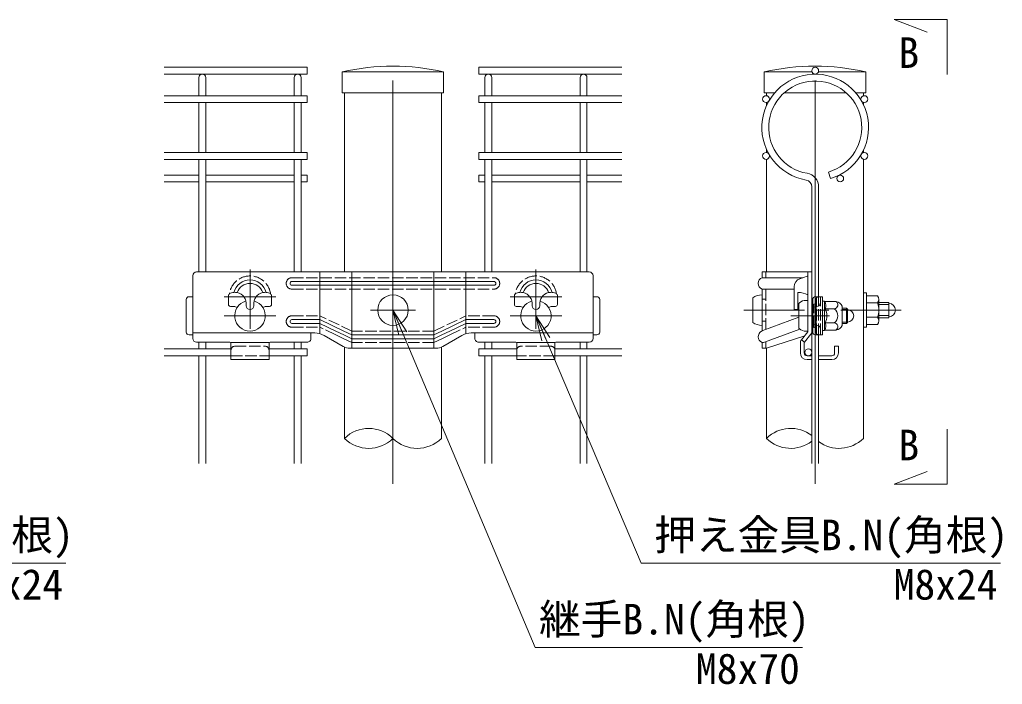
# Model space of a CAD drawing. Units: millimetres, scale not verified. Extents: x -4200 to 4200, y -2970 to 2970.
# Drawn here: x 1153 to 2700, y 599 to 1645 of the extents above; entities that cross this region are included whole.
import ezdxf
from ezdxf.enums import TextEntityAlignment as Align

# ---------------------------------------------------------------- set-up
doc = ezdxf.new("R2010")
doc.units = ezdxf.units.MM
doc.header["$LTSCALE"] = 20
doc.linetypes.add('DASHED', pattern=[7.5, 6, -1.5])
doc.linetypes.add('USER1', pattern=[50.8, 31.75, -6.35, 6.35, -6.35])
for name, color, linetype, lineweight in [('0-1_D-STR1', 1, 'Continuous', 18), ('0-2_D-BMK', 2, 'USER1', 13), ('0-3_D-STR-DIM', 7, 'Continuous', 9), ('0-4_D-STR2', 7, 'Continuous', 9), ('0-8_D-STR3', 3, 'Continuous', 13), ('0-9_D-STR-TXT', 7, 'Continuous', 9), ('0-C_0', 7, 'Continuous', 9)]:
    doc.layers.add(name, color=color, linetype=linetype, lineweight=lineweight)
doc.styles.add('ＭＳ ゴシック', font='')
doc.styles.get('ＭＳ ゴシック').set_extended_font_data('MS Gothic')

# ---------------------------------------------------------------- blocks, each defined once
blk = doc.blocks.new('U35')
at = {"layer": '0-2_D-BMK'}
for p, q in [((-1500, -195.8), (-1500, 426)), ((0, 485.9), (0, -485.9)), ((1500, -195.8), (1500, 426)), ((-1770.5, 140), (-1229.5, 140)), ((1229.5, 140), (1770.5, 140)), ((236.5, 0), (-236.5, 0)), ((-1770.5, -60), (-1229.5, -60)), ((1229.5, -60), (1770.5, -60))]:
    blk.add_line(p, q, dxfattribs=at)
at = {"layer": '0-8_D-STR3'}
for p, q in [((-2100, 360), (-2100, -297.3)), ((-2060, 400), (2060, 400)), ((-766.3, 400), (-766.3, -247)), ((-430, 400), (-430, -400)), ((430, 400), (430, -400)), ((766.3, 400), (766.3, -247)), ((2100, 360), (2100, -297.3)), ((-1060, 300), (1060, 300)), ((-1060, 260), (1060, 260)), ((-2169, 110), (-2169, -230)), ((-2100, 140), (-2139, 140)), ((-1726, 58), (-1726, 160)), ((-1274, 58), (-1274, 160)), ((1274, 58), (1274, 160)), ((1726, 58), (1726, 160)), ((2100, 140), (2139, 140)), ((2169, 110), (2169, -230)), ((-1706, 38), (-1670, 38)), ((-1540, 46), (-1540, 55.4)), ((-1460, 46), (-1460, 55.4)), ((-1294, 38), (-1330, 38)), ((1294, 38), (1330, 38)), ((1460, 46), (1460, 55.4)), ((1540, 46), (1540, 55.4)), ((1706, 38), (1670, 38)), ((-1060, -100), (-766.3, -100)), ((1060, -100), (766.3, -100)), ((-1060, -140), (-766.3, -140)), ((1060, -140), (766.3, -140)), ((-2139, -260), (-2100, -260)), ((-821.3, -239.3), (-2100, -239.3)), ((-860, -239.3), (-860, -297.3)), ((-522.5, -381.2), (-721.1, -266.2)), ((430, -260), (-430, -260)), ((430, -300), (-430, -300)), ((522.5, -381.2), (721.1, -266.2)), ((821.3, -239.3), (2100, -239.3)), ((860, -239.3), (860, -297.3)), ((2139, -260), (2100, -260)), ((-1710, -337.3), (-2060, -337.3)), ((-1300, -340), (-1700, -340)), ((-1700, -416.4), (-1700, -347.3)), ((-1300, -416.4), (-1300, -347.3)), ((-1290, -337.3), (-900, -337.3)), ((452.4, -400), (-452.4, -400)), ((1290, -337.3), (900, -337.3)), ((1700, -340), (1300, -340)), ((1300, -416.4), (1300, -347.3)), ((1700, -416.4), (1700, -347.3)), ((1710, -337.3), (2060, -337.3)), ((-1700, -520), (-1700, -416.4)), ((-1300, -416.4), (-1300, -520)), ((1300, -416.4), (1300, -520)), ((1700, -520), (1700, -416.4)), ((-1700, -520), (-1300, -520)), ((1700, -520), (1300, -520))]:
    blk.add_line(p, q, dxfattribs=at)
at = {"layer": '0-8_D-STR3', "linetype": 'DASHED'}
for p, q in [((-1060, 340), (1060, 340)), ((-1060, 220), (1060, 220)), ((-1060, -60), (-766.3, -60)), ((-430, -220), (-766.3, -60)), ((430, -220), (766.3, -60)), ((1060, -60), (766.3, -60)), ((-1060, -180), (-766.3, -180)), ((1060, -180), (766.3, -180)), ((430, -220), (-430, -220)), ((-1660, -380), (-1340, -380)), ((430, -340), (-430, -340)), ((1660, -380), (1340, -380)), ((-1700, -480), (-1300, -480)), ((1700, -480), (1300, -480))]:
    blk.add_line(p, q, dxfattribs=at)
at = {"layer": '0-8_D-STR3'}
for points in [[(-430, -260), (-514.1, -220), (-766.3, -100)], [(430, -260), (514.1, -220), (766.3, -100)], [(-430, -300), (-514.1, -260), (-598.2, -220), (-766.3, -140)], [(430, -300), (514.1, -260), (598.2, -220), (766.3, -140)]]:
    blk.add_lwpolyline(points, dxfattribs=at)
at = {"layer": '0-8_D-STR3', "linetype": 'DASHED'}
for points in [[(-430, -340), (-514.1, -300), (-598.2, -260), (-766.3, -180)], [(430, -340), (514.1, -300), (598.2, -260), (766.3, -180)]]:
    blk.add_lwpolyline(points, dxfattribs=at)
at = {"layer": '0-8_D-STR3'}
blk.add_circle((0, 0), 160, dxfattribs=at)
for centre, radius, start, end in [((-2060, 360), 40, 90, 180), ((-1500, 140), 176, 90, 164.83919), ((-1500, 140), 176, 15.16081, 90), ((1500, 140), 176, 90, 164.83919), ((1500, 140), 176, 15.16081, 90), ((2060, 360), 40, 0, 90), ((-1500, 140), 140, 90, 161.88318), ((-1500, 140), 140, 18.11682, 90), ((-1060, 280), 20, 90, 180), ((-1060, 280), 20, 180, 270), ((1060, 280), 20, 0, 90), ((1060, 280), 20, 270, 0), ((1500, 140), 140, 90, 161.88318), ((1500, 140), 140, 18.11682, 90), ((-2139, 110), 30, 90, 180), ((-1735.1, 177.8), 20, 297.00649, 344.38101), ((-1659.5, 66.5), 120, 94.96654, 117.99904), ((-1659.5, 66.5), 120, 77.27818, 94.96654), ((-1659.5, 66.5), 120, 354.69271, 77.27818), ((-1340.5, 66.5), 120, 102.72182, 185.30729), ((-1340.5, 66.5), 120, 85.03346, 102.72182), ((-1340.5, 66.5), 120, 62.00096, 85.03346), ((-1264.9, 177.8), 20, 195.61899, 242.99351), ((1264.9, 177.8), 20, 297.00649, 344.38101), ((1340.5, 66.5), 120, 94.96654, 117.99904), ((1340.5, 66.5), 120, 77.27818, 94.96654), ((1340.5, 66.5), 120, 354.69271, 77.27818), ((1659.5, 66.5), 120, 102.72182, 185.30729), ((1659.5, 66.5), 120, 85.03346, 102.72182), ((1659.5, 66.5), 120, 62.00096, 85.03346), ((1735.1, 177.8), 20, 195.61899, 242.99351), ((2139, 110), 30, 0, 90), ((-1706, 58), 20, 180, 270), ((-1670, -32), 70, 58.7873, 90), ((-1500, -60), 160, 105.48902, 74.51098), ((-1500, 46), 40, 180, 270), ((-1500, 46), 40, 270, 0), ((-1330, -32), 70, 90, 121.2127), ((-1294, 58), 20, 270, 0), ((1294, 58), 20, 180, 270), ((1330, -32), 70, 58.7873, 90), ((1500, -60), 160, 105.48902, 74.51098), ((1500, 46), 40, 180, 270), ((1500, 46), 40, 270, 0), ((1670, -32), 70, 90, 121.2127), ((1706, 58), 20, 270, 0), ((-1060, -120), 20, 90, 180), ((1060, -120), 20, 0, 90), ((-1060, -120), 20, 180, 270), ((1060, -120), 20, 270, 0), ((-2139, -230), 30, 180, 270), ((-2060, -297.3), 40, 180, 270), ((-900, -297.3), 40, 270, 0.00004), ((-821.3, -439.3), 200, 59.9273, 90.00002), ((821.3, -439.3), 200, 89.99998, 120.0727), ((900, -297.3), 40, 179.99996, 270), ((2060, -297.3), 40, 270, 0), ((2139, -230), 30, 270, 0), ((-1710, -347.3), 10, 0, 90), ((-1290, -347.3), 10, 90, 180), ((-452.4, -260), 140, 239.9273, 270), ((452.4, -260), 140, 270, 300.0727), ((1290, -347.3), 10, 0, 90), ((1710, -347.3), 10, 90, 180)]:
    blk.add_arc(centre, radius, start, end, dxfattribs=at)
at = {"layer": '0-8_D-STR3', "linetype": 'DASHED'}
for centre, radius, start, end in [((-1500, 140), 218.2, 90, 171.45333), ((-1500, 140), 218.2, 8.54667, 90), ((-1060, 280), 60, 90, 160.52878), ((1060, 280), 60, 19.47122, 90), ((1500, 140), 218.2, 90, 171.45333), ((1500, 140), 218.2, 8.54667, 90), ((-1060, 280), 60, 160.52878, 180), ((-1060, 280), 60, 180, 199.47122), ((-1060, 280), 60, 199.47122, 270), ((1060, 280), 60, 270, 340.52878), ((1060, 280), 60, 0, 19.47122), ((1060, 280), 60, 340.52878, 0), ((-1060, -120), 60, 160.52878, 180), ((-1060, -120), 60, 90, 160.52878), ((1060, -120), 60, 19.47122, 90), ((1060, -120), 60, 0, 19.47122), ((-1060, -120), 60, 180, 199.47122), ((-1060, -120), 60, 199.47122, 270), ((1060, -120), 60, 270, 340.52878), ((1060, -120), 60, 340.52878, 0), ((-1660, -420), 40, 90, 180), ((-1340, -420), 40, 0, 90), ((1340, -420), 40, 90, 180), ((1660, -420), 40, 0, 90)]:
    blk.add_arc(centre, radius, start, end, dxfattribs=at)
blk = doc.blocks.new('U38')
at = {"layer": '0-2_D-BMK'}
for p, q in [((1461.1, 0), (-233.1, 0)), ((580.8, -60), (303.6, -60)), ((708.9, -60), (455.2, -60))]:
    blk.add_line(p, q, dxfattribs=at)
at = {"layer": '0-8_D-STR3'}
for p, q in [((428.3, 340), (0, 340)), ((397.1, 329.4), (475.2, 355.9)), ((482, 400), (482, -222.5)), ((522, 400), (522, -222.5)), ((-40, 281.5), (-40, 278.5)), ((0, 220), (336, 220)), ((0, 220), (0, -218.8)), ((336, 244.2), (336, 6)), ((-96, 130), (-96, -130)), ((0, 160), (0, -160)), ((376, 186), (376, 6)), ((532, -230), (532, 110)), ((562, 140), (634, 140)), ((566.2, -230), (566.2, 110)), ((634, -260), (634, 140)), ((1063.4, 180), (1063.4, -180)), ((1095.4, 180), (1063.4, 180)), ((1095.4, 150), (1095.4, -150)), ((1095.4, 150), (1211.4, 150)), ((1225.4, 115.6), (1225.4, -115.3)), ((336, 6), (376, 6)), ((386, -181.7), (386, 61.7)), ((462, 100), (482, 100)), ((482, 100), (482, -220)), ((634, 95), (650, 95)), ((656, 90), (655.8, 90.6)), ((656, 90), (656, 89)), ((656, 90), (758.7, 90)), ((756, 14.7), (661.9, 14.7)), ((758.7, 90), (776, 90)), ((842, -160), (842, 40)), ((842, 20), (886.4, 20)), ((842, 7.5), (896.3, 7.5)), ((886, 20), (886, -60)), ((897, 5), (897, -125)), ((1095.4, 75), (1211.4, 75)), ((1225.4, 80), (1330, 80)), ((1225.4, 58.4), (1330, 58.4)), ((1330, 80), (1330, -80)), ((386, -75.2), (8.6, -215.1)), ((886, -140), (886, -60)), ((1095.4, -75), (1211.4, -75)), ((1225.4, -58.4), (1330, -58.4)), ((1225.4, -80), (1330, -80)), ((396, -199.5), (26.9, -336.3)), ((756, -134.7), (662, -134.7)), ((842, -127.5), (896.3, -127.5)), ((842, -140), (886.4, -140)), ((1095.4, -150), (1211.4, -150)), ((-40, -278.5), (-40, -281.5)), ((47.3, -399), (447.4, -269.2)), ((479.8, -228.7), (413, -312.3)), ((511, -253.7), (444.2, -337.3)), ((462, -220), (482, -220)), ((562, -260), (634, -260)), ((634, -215), (650, -215)), ((656, -210), (655.8, -210.6)), ((656, -210), (656, -209)), ((656, -210), (758.7, -210)), ((758.7, -210), (776, -210)), ((0, -340), (0, -400)), ((0, -340), (6, -340)), ((41.1, -400), (0, -400)), ((402, -450), (402, -343.5)), ((444.2, -337.3), (413, -312.3)), ((442, -343.5), (442, -450)), ((762, -380), (802, -380)), ((762, -450), (762, -380)), ((802, -450), (802, -380)), ((472, -480), (522, -480)), ((594, -480), (732, -480)), ((472, -520), (522, -520)), ((594, -520), (732, -520))]:
    blk.add_line(p, q, dxfattribs=at)
at = {"layer": '0-8_D-STR3', "linetype": 'DASHED'}
for p, q in [((40, 340), (40, 400)), ((40, -203.4), (40, 220)), ((40, 115), (0, 115)), ((572, -260), (572, 140)), ((594, -260), (594, 140)), ((612, -260), (612, 140)), ((542, 63.2), (564.7, 69.5)), ((542, -183.2), (542, 63.2)), ((542, 30), (588.5, 42.9)), ((40, -115), (0, -115)), ((542, -150), (588.5, -162.9)), ((542, -183.2), (564.7, -189.5)), ((40, -400), (40, -331.4))]:
    blk.add_line(p, q, dxfattribs=at)
at = {"layer": '0-8_D-STR3'}
for points in [[(522, 400), (0, 400), (0, 340)], [(1095.4, 180), (1095.4, -180), (1063.4, -180)], [(656, 89), (656, 14.7), (656, -62.5)], [(656, -209), (656, -134.7), (656, -57.5)]]:
    blk.add_lwpolyline(points, dxfattribs=at)
for centre, radius, start, end in [((26, 279.3), 66, 113.19984, 178.09961), ((426, 244.2), 90, 108.75865, 180), ((472, 365.4), 10, 288.75865, 0), ((26, 280.7), 66, 181.90039, 246.80016), ((-1.7, -3.1), 163.1, 89.39572, 125.31233), ((373.3, -54), 240, 63.05987, 89.34724), ((562, 110), 30, 90, 180), ((596.2, 110), 30, 90, 180), ((1168.5, 112.5), 57, 318.83491, 41.16509), ((406, 61.7), 20, 132.00062, 180), ((454.4, 8), 92.3, 85.28232, 132.00062), ((650, 89), 6, 15, 90), ((588.7, 46.8), 80, 336.43051, 32.6931), ((520.4, -60.1), 160, 332.21994, 27.84722), ((755.8, 55.1), 40.4, 270.25178, 60.03679), ((705.7, -60), 90, 303.95198, 56.04802), ((767.3, 10), 80.5, 21.89022, 83.83229), ((886.4, 12), 8, 19.07193, 90), ((686, -57.3), 220, 16.44261, 19.07194), ((897, -60), 65, 270, 90), ((1017.5, 0), 207.9, 338.85295, 21.14705), ((1330, 0), 70, 270, 90), ((1168.4, -112.5), 57, 318.86505, 41.13495), ((-1.7, 3.1), 163.1, 234.68767, 270.60428), ((406, -181.7), 20, 180, 227.99938), ((454.4, -128), 92.3, 227.99938, 274.71768), ((588.7, -166.7), 80, 327.23796, 23.61911), ((755.7, -175.1), 40.4, 300.11903, 89.61333), ((767.3, -130), 80.5, 276.16771, 338.10978), ((886.4, -132), 8, 270, 340.92807), ((686, -62.7), 220, 340.92806, 343.55739), ((26, -280.7), 66, 137.68385, 178.09961), ((26, -279.3), 66, 181.90039, 246.80016), ((36.4, -290.1), 80, 110.32719, 137.68398), ((472, -222.5), 10, 321.34019, 0), ((472, -222.5), 50, 321.34019, 0), ((562, -230), 30, 180, 270), ((596.2, -230), 30, 180, 270), ((650, -209), 6, 270, 345), ((6, -280), 60, 270, 290.32719), ((41.1, -380), 20, 270, 287.98), ((452, -343.5), 50, 141.34019, 180), ((452, -343.5), 10, 141.34019, 180), ((472, -450), 70, 180, 270), ((472, -450), 30, 180, 270), ((732, -450), 30, 270, 0), ((732, -450), 70, 270, 0)]:
    blk.add_arc(centre, radius, start, end, dxfattribs=at)
at = {"layer": '0-8_D-STR3', "linetype": 'DASHED'}
for centre, radius, start, end in [((562, 79.1), 10, 285.49116, 0), ((580, 73.7), 32, 285.49116, 0), ((562, -199.1), 10, 0, 74.50884), ((580, -193.7), 32, 0, 74.50884)]:
    blk.add_arc(centre, radius, start, end, dxfattribs=at)
at = {"layer": '0-C_0', "linetype": 'DASHED'}
blk.add_arc((502, -120.7), 20, 178.09961, 180, dxfattribs=at)
blk = doc.blocks.new('_Open')
at = {"layer": '0-C_0'}
blk.add_line((-20, 3.33), (0, 0), dxfattribs=at)
blk.add_lwpolyline([(-20, -3.33), (0, 0), (-20, 0)], dxfattribs=at)

msp = doc.modelspace()

# ---------------------------------------------------------------- linework, layer by layer
at = {"layer": '0-1_D-STR1'}
for p, q in [((1820.55, 1562.75), (1660.95, 1562.75)), ((1660.95, 1562.75), (1660.95, 1529.75)), ((1820.55, 1529.75), (1820.55, 1562.75)), ((2400.27, 1562.75), (2325.16, 1562.75)), ((2325.16, 1562.75), (2325.16, 1529.75)), ((2484.76, 1562.75), (2410.45, 1562.75)), ((2484.76, 1529.75), (2484.76, 1562.75)), ((1820.55, 1529.75), (1660.95, 1529.75)), ((1664.55, 1529.75), (1664.55, 1247.75)), ((1816.95, 1247.75), (1816.95, 1529.75)), ((2341.52, 1529.75), (2325.16, 1529.75)), ((2328.76, 1529.75), (2328.76, 1525.19)), ((2454.11, 1529.75), (2356.6, 1529.75)), ((2484.76, 1529.75), (2469.19, 1529.75)), ((2481.16, 1525), (2481.16, 1529.75)), ((2328.76, 1514.52), (2328.76, 1509.64)), ((2481.16, 1511.34), (2481.16, 1514.7)), ((2328.76, 1440.67), (2328.76, 1435.79)), ((2481.16, 1435.6), (2481.16, 1438.96)), ((2328.76, 1425.12), (2328.76, 1247.75)), ((2481.16, 985.85), (2481.16, 1425.3)), ((1664.55, 1129.48), (1664.55, 985.85)), ((1816.95, 985.85), (1816.95, 1129.48)), ((2328.76, 1127.9), (2328.76, 985.85))]:
    msp.add_line(p, q, dxfattribs=at)
for centre in [(1740.75, 1213.47), (2404.96, 1213.47)]:
    msp.add_arc(centre, 358.28, 77.13052, 102.86948, dxfattribs=at)
at = {"layer": '0-2_D-BMK'}
for p, q in [((1740.75, 914.17), (1740.75, 1598.75)), ((2405.36, 914.17), (2405.36, 1598.75))]:
    msp.add_line(p, q, dxfattribs=at)
at = {"layer": '0-3_D-STR-DIM'}
for centre, start, end in [((1702.65, 947.51), 45.18146, 134.81854), ((2366.86, 947.51), 52.24574, 134.81854), ((1702.65, 1024.19), 225.18146, 314.81854), ((1778.85, 1024.19), 225.18146, 314.81854), ((2366.86, 1024.19), 225.18146, 307.75426), ((2443.06, 1024.19), 233.29839, 314.81854)]:
    msp.add_arc(centre, 54.05, start, end, dxfattribs=at)
at = {"layer": '0-4_D-STR2'}
for p, q in [((1380.75, 1569.95), (1605.75, 1569.95)), ((1605.75, 1569.95), (1605.75, 1559.15)), ((2100.75, 1569.95), (1875.75, 1569.95)), ((1875.75, 1569.95), (1875.75, 1559.15)), ((1380.75, 1559.15), (1605.75, 1559.15)), ((1435.35, 1525.25), (1435.35, 1553.75)), ((1446.15, 1525.25), (1446.15, 1553.75)), ((1585.35, 1525.25), (1585.35, 1553.75)), ((1596.15, 1525.25), (1596.15, 1553.75)), ((2100.75, 1559.15), (1875.75, 1559.15)), ((1885.35, 1525.25), (1885.35, 1553.75)), ((1896.15, 1525.25), (1896.15, 1553.75)), ((2035.35, 1525.25), (2035.35, 1553.75)), ((2046.15, 1525.25), (2046.15, 1553.75)), ((1380.75, 1525.25), (1605.75, 1525.25)), ((1605.75, 1525.25), (1605.75, 1514.45)), ((2100.75, 1525.25), (1875.75, 1525.25)), ((1875.75, 1525.25), (1875.75, 1514.45)), ((1380.75, 1514.45), (1605.75, 1514.45)), ((1435.35, 1435.85), (1435.35, 1514.45)), ((1446.15, 1435.85), (1446.15, 1514.45)), ((1585.35, 1435.85), (1585.35, 1514.45)), ((1596.15, 1435.85), (1596.15, 1514.45)), ((2100.75, 1514.45), (1875.75, 1514.45)), ((1885.35, 1435.85), (1885.35, 1514.45)), ((1896.15, 1435.85), (1896.15, 1514.45)), ((2035.35, 1435.85), (2035.35, 1514.45)), ((2046.15, 1435.85), (2046.15, 1514.45)), ((1380.75, 1435.85), (1605.75, 1435.85)), ((1380.75, 1425.05), (1605.75, 1425.05)), ((1435.35, 1247.75), (1435.35, 1425.05)), ((1446.15, 1247.75), (1446.15, 1425.05)), ((1585.35, 1247.75), (1585.35, 1425.05)), ((1596.15, 1247.75), (1596.15, 1425.05)), ((1605.75, 1435.85), (1605.75, 1425.05)), ((2100.75, 1435.85), (1875.75, 1435.85)), ((1875.75, 1435.85), (1875.75, 1425.05)), ((2100.75, 1425.05), (1875.75, 1425.05)), ((1885.35, 1247.75), (1885.35, 1425.05)), ((1896.15, 1247.75), (1896.15, 1425.05)), ((2035.35, 1247.75), (2035.35, 1425.05)), ((2046.15, 1247.75), (2046.15, 1425.05)), ((1380.75, 1400.28), (1435.35, 1400.28)), ((1446.15, 1400.28), (1585.35, 1400.28)), ((1596.15, 1400.28), (1605.75, 1400.28)), ((1605.75, 1400.28), (1605.75, 1389.48)), ((1885.35, 1400.28), (1875.75, 1400.28)), ((1875.75, 1400.28), (1875.75, 1389.48)), ((2035.35, 1400.28), (1896.15, 1400.28)), ((2100.75, 1400.28), (2046.15, 1400.28)), ((2426.28, 1405), (2429.36, 1394.66)), ((1380.75, 1389.48), (1435.35, 1389.48)), ((1446.15, 1389.48), (1585.35, 1389.48)), ((1596.15, 1389.48), (1605.75, 1389.48)), ((1885.35, 1389.48), (1875.75, 1389.48)), ((2035.35, 1389.48), (1896.15, 1389.48)), ((2100.75, 1389.48), (2046.15, 1389.48)), ((2399.96, 946.25), (2399.96, 1381.75)), ((2410.76, 1208.75), (2410.76, 1381.75)), ((2410.76, 946.25), (2410.76, 1148.75)), ((1435.35, 1126.55), (1435.35, 1137.16)), ((1446.15, 1126.55), (1446.15, 1137.16)), ((1585.35, 1126.55), (1585.35, 1137.16)), ((1596.15, 1126.55), (1596.15, 1137.16)), ((1885.35, 1126.55), (1885.35, 1137.16)), ((1896.15, 1126.55), (1896.15, 1137.16)), ((2035.35, 1126.55), (2035.35, 1137.16)), ((2046.15, 1126.55), (2046.15, 1137.16)), ((1485.75, 1126.55), (1380.75, 1126.55)), ((1485.75, 1115.75), (1380.75, 1115.75)), ((1435.35, 946.25), (1435.35, 1115.75)), ((1446.15, 946.25), (1446.15, 1115.75)), ((1605.75, 1126.55), (1545.75, 1126.55)), ((1605.75, 1115.75), (1545.75, 1115.75)), ((1585.35, 946.25), (1585.35, 1115.75)), ((1596.15, 946.25), (1596.15, 1115.75)), ((1605.75, 1126.55), (1605.75, 1115.75)), ((1875.75, 1126.55), (1935.75, 1126.55)), ((1875.75, 1126.55), (1875.75, 1115.75)), ((1875.75, 1115.75), (1935.75, 1115.75)), ((1885.35, 946.25), (1885.35, 1115.75)), ((1896.15, 946.25), (1896.15, 1115.75)), ((1995.75, 1126.55), (2100.75, 1126.55)), ((1995.75, 1115.75), (2100.75, 1115.75)), ((2035.35, 946.25), (2035.35, 1115.75)), ((2046.15, 946.25), (2046.15, 1115.75))]:
    msp.add_line(p, q, dxfattribs=at)
for centre in [(2405.36, 1564.55), (2327.94, 1519.85), (2482.78, 1519.85), (2327.94, 1430.45), (2482.78, 1430.45), (2444.71, 1394.88), (2394.56, 1121.15)]:
    msp.add_circle(centre, 5.4, dxfattribs=at)
for centre, radius, start, end in [((1440.75, 1553.75), 5.4, 0, 180), ((1590.75, 1553.75), 5.4, 0, 180), ((1890.75, 1553.75), 5.4, 0, 180), ((2040.75, 1553.75), 5.4, 0, 180), ((2405.36, 1475.15), 84, 286.60421, 260.16066), ((2405.36, 1475.15), 73.2, 286.60421, 260.16066), ((2389.16, 1381.75), 10.8, 0, 80.16066), ((2389.16, 1381.75), 21.6, 0, 80.16066)]:
    msp.add_arc(centre, radius, start, end, dxfattribs=at)
at = {"layer": '0-9_D-STR-TXT'}
for p, q in [((2529.39, 1644.91), (2581.79, 1625.09)), ((2529.39, 913.88), (2581.79, 933.69))]:
    msp.add_line(p, q, dxfattribs=at)
for points in [[(2529.39, 1644.91), (2612.95, 1644.91), (2612.95, 1558.59)], [(1226.05, 789.39), (660.64, 789.39), (495.8, 1176.91)], [(2385.57, 656.75), (1964.51, 656.75), (1741.53, 1185.91)], [(2696.79, 789.39), (2131.38, 789.39), (1966.53, 1176.91)], [(2529.39, 913.88), (2612.95, 913.88), (2612.95, 1000.19)]]:
    msp.add_lwpolyline(points, dxfattribs=at)

# ---------------------------------------------------------------- block references
at = {"layer": '0-3_D-STR-DIM', "xscale": 0.15, "yscale": 0.15}
for name, p in [('U35', (1740.75, 1187.75)), ('U38', (2321.66, 1187.75))]:
    msp.add_blockref(name, p, dxfattribs=at)
at = {"layer": '0-9_D-STR-TXT', "xscale": 2, "yscale": 2}
for p, rotation in [((1740.75, 1187.75), 112.85029), ((1965.75, 1178.75), 113.04381)]:
    msp.add_blockref('_Open', p, dxfattribs=dict(at, rotation=rotation))

# ---------------------------------------------------------------- texts
at = {"layer": '0-9_D-STR-TXT', "style": 'ＭＳ ゴシック'}
for s, p in [('B', (2536.26, 1554.52)), ('B', (2536.26, 936.92)), ('押え金具B.N(角根)', (681.22, 795.4)), ('押え金具B.N(角根)', (2151.96, 795.4)), ('M8x24', (1058.07, 717.67)), ('M8x24', (2528.8, 717.67)), ('継手B.N(角根)', (1970.68, 662.77)), ('M8x70', (2217.58, 585.03))]:
    msp.add_text(s, height=48.09, dxfattribs=at).set_placement(p, align=Align.BOTTOM_LEFT)

doc.saveas('drawing.dxf')
